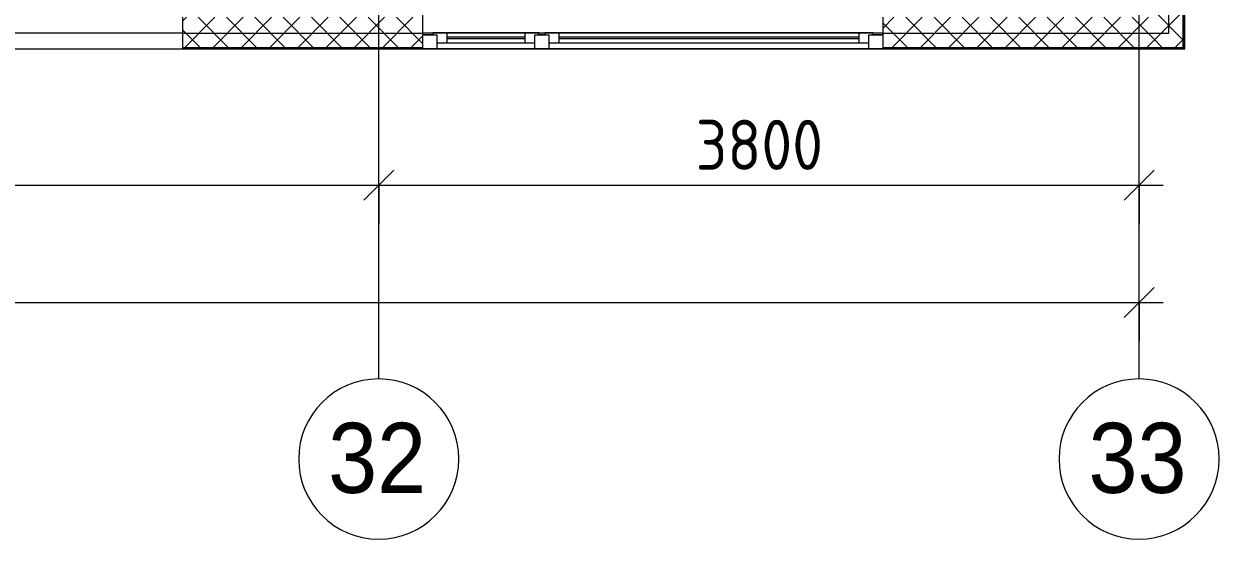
# Model space of a CAD drawing. Header units: millimetres. Extents: x 81469 to 279813, y -8553 to 29000.
# Drawn here: x 119437 to 125410, y -2706 to -133 of the extents above; entities that cross this region are included whole.
import ezdxf

# ---------------------------------------------------------------- set-up
doc = ezdxf.new("R2010")
doc.units = ezdxf.units.MM
for name, color, linetype, lineweight in [('A-ANNO-DIMS', 7, 'Continuous', 9), ('A-ANNO-DIMS-100', 7, 'Continuous', 9), ('A-GLAZ', 7, 'Continuous', 9), ('A-GLAZ-1', 7, 'Continuous', 13), ('A-WALL', 7, 'Continuous', 9), ('Оси', 7, 'Continuous', 9), ('Оси-1', 7, 'Continuous', 20)]:
    doc.layers.add(name, color=color, linetype=linetype, lineweight=lineweight)
for name, color, linetype, lineweight, true_color in [('A-WALL-1', 7, 'Continuous', 9, 0xc0c0c0), ('S-WALL-ANLY', 7, 'Continuous', 13, 0x008040), ('S-WALL-ANLY-1', 7, 'Continuous', 5, 0x008040)]:
    doc.layers.add(name, color=color, linetype=linetype, lineweight=lineweight, true_color=true_color)
doc.styles.add('Arial', font='arial.ttf', dxfattribs={"width": 0.9, "height": 350})
doc.styles.add('ISOCPEUR', font='isocpeur.ttf', dxfattribs={"width": 0.9, "height": 250})
doc.dimstyles.new('ISO-2_5_0_9К_БОЛЬШОЙ', dxfattribs={"dimscale": 304.8, "dimtxt": 248.995294, "dimasz": 0.492126, "dimexe": 0.393701, "dimexo": 0.984252, "dimgap": 0, "dimtad": 1, "dimdec": 0, "dimrnd": 10, "dimzin": 0, "dimdsep": 46, "dimtxsty": 'ISOCPEUR', "dimblk1": 'OBLIQUE', "dimblk2": 'OBLIQUE', "dimsah": 1, "dimcen": 0.09, "dimdle": 0.393701, "dimazin": 0, "dimtfac": 1, "dimtdec": 4, "dimtix": 1, "dimtmove": 0, "dimatfit": 3, "dimfxl": 1, "dimtvp": 1, "dimtolj": 1, "dimtzin": 0, "dimarcsym": 2})
pattern_1 = [(45, (0, 0), (-70.71068, 70.71068), []), (135, (0, 0), (-70.71068, -70.71068), [])]

# ---------------------------------------------------------------- blocks, each defined once
blk = doc.blocks.new('120_Окно_СКБ_2Ст_Фрамуга сверху - 120_Окно_СКБ_2Ст_2300х2500_h_ ДОО-22877115-План отделки стен 3 этажа в осях 23-33')
at = {"layer": 'A-GLAZ'}
for p, q in [((1150, 83), (-1150, 83)), ((-1080, 83), (1080, 83)), ((-1150, 13), (-1100, 13)), ((-1030, 33), (470, 33)), ((470, 23), (-1030, 23)), ((540, 13), (570, 13)), ((540, 13), (570, 13)), ((640, 33), (1030, 33)), ((1030, 23), (640, 23)), ((1100, 13), (1150, 13))]:
    blk.add_line(p, q, dxfattribs=at)
at = {"layer": 'A-GLAZ-1'}
for p, q in [((-1150, 13), (-1150, 83)), ((-1150, 83), (-1080, 83)), ((-1080, 83), (-1080, 13)), ((520, 13), (520, 83)), ((520, 83), (590, 83)), ((590, 83), (590, 13)), ((1080, 13), (1080, 83)), ((1080, 83), (1150, 83)), ((1150, 83), (1150, 13)), ((-1080, 13), (-1150, 13)), ((-1080, 13), (-1100, 13)), ((-1100, 13), (-1100, 3)), ((-1100, 3), (540, 3)), ((540, 3), (-1100, 3)), ((520, 53), (-1080, 53)), ((-1080, 53), (-1080, 13)), ((-1030, 3), (-1030, 53)), ((470, 3), (470, 53)), ((520, 13), (520, 53)), ((590, 13), (520, 13)), ((540, 13), (520, 13)), ((540, 3), (540, 13)), ((590, 13), (570, 13)), ((570, 13), (570, 3)), ((570, 3), (1100, 3)), ((1100, 3), (570, 3)), ((1080, 53), (590, 53)), ((590, 53), (590, 13)), ((640, 3), (640, 53)), ((1030, 3), (1030, 53)), ((1080, 13), (1080, 53)), ((1150, 13), (1080, 13)), ((1100, 13), (1080, 13)), ((1100, 3), (1100, 13))]:
    blk.add_line(p, q, dxfattribs=at)
blk = doc.blocks.new('Ось сетки - D8-29747960-План отделки стен 3 этажа в осях 23-33')
at = {"layer": 'Оси-1'}
for start, end in [(360, 180), (180, 360)]:
    blk.add_arc((0, 0), 4, start, end, dxfattribs=at)
blk = doc.blocks.new('DIMBLOCK24-План отделки стен 3 этажа в осях 23-33')
at = {"layer": 'A-ANNO-DIMS-100'}
for p, q in [((115960, -1132.6), (115960, -818.6)), ((121210, -1132.6), (121210, -818.6)), ((115960, -938.6), (121210, -938.6)), ((115960, -938.6), (115960, -1132.6)), ((121210, -938.6), (121210, -1132.6))]:
    blk.add_line(p, q, dxfattribs=at)
at = {"layer": 'A-ANNO-DIMS-100', "lineweight": 20}
for p, q in [((115960, -938.6), (116035, -863.6)), ((121210, -938.6), (121285, -863.6)), ((115960, -938.6), (115885, -1013.6)), ((121210, -938.6), (121135, -1013.6))]:
    blk.add_line(p, q, dxfattribs=at)
at = {"layer": 'A-ANNO-DIMS-100', "color": 0, "insert": (118269, -612), "char_height": 250, "width": 758.478, "attachment_point": 1, "line_spacing_factor": 1.149209, "style": 'ISOCPEUR'}
blk.add_mtext('5250', dxfattribs=at)
blk = doc.blocks.new('_Oblique')
at = {"color": 0, "linetype": 'ByBlock', "lineweight": -2}
blk.add_line((-0.5, -0.5), (0.5, 0.5), dxfattribs=at)
blk = doc.blocks.new('DIMBLOCK25-План отделки стен 3 этажа в осях 23-33')
at = {"layer": 'A-ANNO-DIMS-100'}
for p, q in [((121210, -1132.6), (121210, -818.6)), ((125010, -1132.6), (125010, -818.6)), ((121210, -938.6), (125130, -938.6)), ((121210, -938.6), (121210, -1132.6)), ((125010, -938.6), (125010, -1132.6))]:
    blk.add_line(p, q, dxfattribs=at)
at = {"layer": 'A-ANNO-DIMS-100', "lineweight": 20}
for p, q in [((121210, -938.6), (121285, -863.6)), ((125010, -938.6), (125085, -863.6)), ((121210, -938.6), (121135, -1013.6)), ((125010, -938.6), (124935, -1013.6))]:
    blk.add_line(p, q, dxfattribs=at)
at = {"layer": 'A-ANNO-DIMS-100', "color": 0, "insert": (122794, -612), "char_height": 250, "width": 758.478, "attachment_point": 1, "line_spacing_factor": 1.149209, "style": 'ISOCPEUR'}
blk.add_mtext('3800', dxfattribs=at)
blk = doc.blocks.new('DIMBLOCK26-План отделки стен 3 этажа в осях 23-33')
at = {"layer": 'A-ANNO-DIMS-100'}
for p, q in [((84560, -1717.9), (84560, -1404)), ((125010, -1717.9), (125010, -1404)), ((84440, -1524), (125130, -1524)), ((84560, -1524), (84560, -1717.9)), ((125010, -1524), (125010, -1717.9))]:
    blk.add_line(p, q, dxfattribs=at)
at = {"layer": 'A-ANNO-DIMS-100', "lineweight": 20}
for p, q in [((84560, -1524), (84635, -1449)), ((125010, -1524), (125085, -1449)), ((84560, -1524), (84485, -1599)), ((125010, -1524), (124935, -1599))]:
    blk.add_line(p, q, dxfattribs=at)
at = {"layer": 'A-ANNO-DIMS-100', "color": 0, "insert": (104366, -1197.4), "char_height": 250, "width": 1005.558, "attachment_point": 1, "line_spacing_factor": 1.149209, "style": 'ISOCPEUR'}
blk.add_mtext('40450', dxfattribs=at)

msp = doc.modelspace()

# ---------------------------------------------------------------- hatches: boundary and pattern name
at = {"layer": 'A-WALL'}
h = msp.add_hatch(dxfattribs=at)
h.set_pattern_fill('FP_2', color=256, style=0, pattern_type=2)
h.set_pattern_definition(pattern_1)
h.paths.add_polyline_path([(125080, -250), (125230, -250), (125230, 7700), (125080, 7700), (125080, -100)])
h.paths.add_polyline_path([(125230, 8900), (125230, 10820), (125080, 10820), (125080, 8900)])
h.paths.add_polyline_path([(125230, 13120), (125230, 21400), (125080, 21400), (125080, 13120)])
h = msp.add_hatch(dxfattribs=at)
h.set_pattern_fill('FP_2', color=256, style=0, pattern_type=2)
h.set_pattern_definition(pattern_1)
h.paths.add_polyline_path([(120230, -250), (121430, -250), (121430, -100), (120230, -100)])
h.paths.add_polyline_path([(124680.1, -250), (125080, -250), (125080, -100), (123730, -100), (123730, -250)])
h.paths.add_polyline_path([(115980, -250), (117030, -250), (117030, -100), (115980, -100)])
h.paths.add_polyline_path([(92730, -250), (92730, -100), (91930, -100), (91930, -250)])
h.paths.add_polyline_path([(106027.1, -250), (106230, -250), (106230, -100), (105180, -100), (105180, -250)])
h.paths.add_polyline_path([(93630, -250), (94780, -250), (94780, -100), (93630, -100)])
h.paths.add_polyline_path([(91030, -250), (91030, -100), (89210, -100), (89210, -250), (90243.8, -250)])
h.paths.add_polyline_path([(119330, -250), (119330, -100), (117930, -100), (117930, -250), (118940.7, -250)])
h.paths.add_polyline_path([(109830, -250), (109830, -100), (108930, -100), (108930, -250)])
h.paths.add_polyline_path([(97080, -250), (98130, -250), (98130, -100), (97080, -100)])
h.paths.add_polyline_path([(110730, -250), (111630, -250), (111630, -100), (110730, -100)])
h.paths.add_polyline_path([(99030, -250), (99930, -250), (99930, -100), (99030, -100)])
h.paths.add_polyline_path([(107130, -250), (108030, -250), (108030, -100), (107130, -100)])
h.paths.add_polyline_path([(102880, -250), (102880, -100), (100830, -100), (100830, -250), (102630, -250)])
h.paths.add_polyline_path([(113680, -250), (113680, -100), (112530, -100), (112530, -250), (113201.3, -250)])

# ---------------------------------------------------------------- linework, layer by layer
for p, q in [((125230, -250), (125230, 7700)), ((125233, -253), (125233, 7700)), ((120230, -250), (121430, -250)), ((120230, -253), (121430, -253)), ((123730, -250), (125230, -250)), ((123730, -253), (125233, -253))]:
    msp.add_line(p, q, dxfattribs=at)
at = {"layer": 'A-WALL-1'}
for p, q in [((125238, -258), (125238, 7700)), ((121430, -258), (121430, 100)), ((120230, -100), (120230, -258)), ((123730, -100), (123730, -258)), ((108930, -258), (125238, -258))]:
    msp.add_line(p, q, dxfattribs=at)
at = {"layer": 'S-WALL-ANLY'}
for p, q in [((120230, -179), (119330, -179)), ((121480, -179), (121430, -179)), ((122040, -179), (122010, -179)), ((123730, -179), (123680, -179))]:
    msp.add_line(p, q, dxfattribs=at)
at = {"layer": 'S-WALL-ANLY-1'}
for p, q in [((125159, -179), (125159, 7700)), ((120230, -179), (121430, -179)), ((123730, -179), (125159, -179))]:
    msp.add_line(p, q, dxfattribs=at)
at = {"layer": 'Оси'}
for p, q in [((121210, -1906.3), (121210, 593.7)), ((125010, -1906.3), (125010, 593.7))]:
    msp.add_line(p, q, dxfattribs=at)

# ---------------------------------------------------------------- block references
at = {"layer": 'A-GLAZ', "rotation": 180}
msp.add_blockref('120_Окно_СКБ_2Ст_Фрамуга сверху - 120_Окно_СКБ_2Ст_2300х2500_h_ ДОО-22877115-План отделки стен 3 этажа в осях 23-33', (122580, -175), dxfattribs=at)
at = {"layer": 'Оси-1', "xscale": 99.99999999999993, "yscale": 99.99999999999993, "zscale": 99.99999999999993}
for p in [(121210, -2306.3), (125010, -2306.3)]:
    msp.add_blockref('Ось сетки - D8-29747960-План отделки стен 3 этажа в осях 23-33', p, dxfattribs=at)

# ---------------------------------------------------------------- texts
at = {"layer": 'Оси', "char_height": 350, "width": 606.076, "attachment_point": 1, "style": 'Arial'}
for s, insert in [('32', (120957.4, -2125.6)), ('33', (124757.4, -2125.6))]:
    msp.add_mtext(s, dxfattribs=dict(at, insert=insert))

# ---------------------------------------------------------------- dimensions: what is measured, and where the dimension line sits
at = {"layer": 'A-ANNO-DIMS'}
for base, p1, p2, override, picture, middle in [((121210, -938.6), (115960, -832.6), (121210, -832.6), {"dimpost": '<>', "dimfxl": 5250}, 'DIMBLOCK24-План отделки стен 3 этажа в осях 23-33', (118585, -813.6)), ((125010, -938.6), (121210, -832.6), (125010, -832.6), {"dimpost": '<>', "dimfxl": 3800}, 'DIMBLOCK25-План отделки стен 3 этажа в осях 23-33', (123110, -813.6)), ((125010, -1524), (84560, -1417.9), (125010, -1417.9), {"dimpost": '<>', "dimfxl": 40450}, 'DIMBLOCK26-План отделки стен 3 этажа в осях 23-33', (104785, -1399))]:
    dim = msp.add_linear_dim(base=base, p1=p1, p2=p2, dimstyle='ISO-2_5_0_9К_БОЛЬШОЙ', override=override, dxfattribs=at)
    dim.commit()
    dim.dimension.update_dxf_attribs({"geometry": picture, "text_midpoint": middle})

doc.saveas('drawing.dxf')
